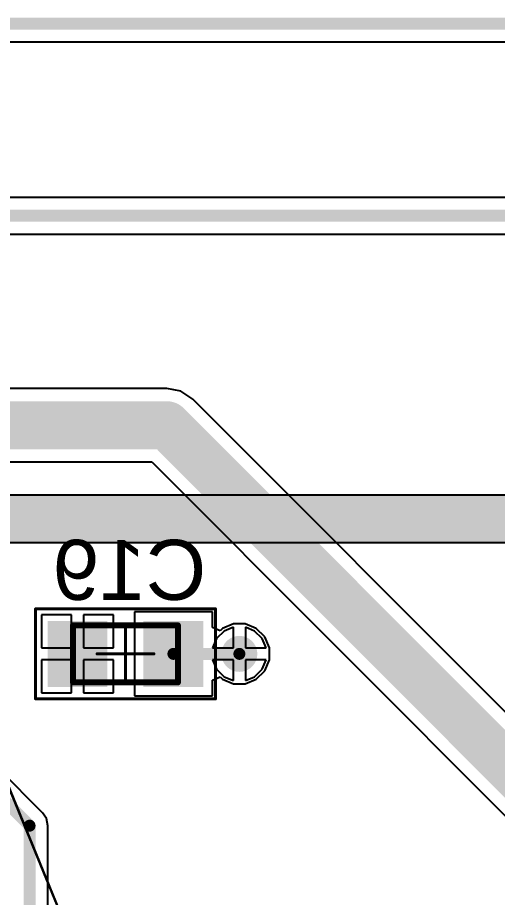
# Model space of a CAD drawing. Header units: inches. Extents: x -5 to 179, y -47 to 8.
# Drawn here: x 127.4 to 135.41, y -14.56 to 0.1 of the extents above; entities that cross this region are included whole.
import ezdxf

# ---------------------------------------------------------------- set-up
doc = ezdxf.new("R2010")
doc.units = ezdxf.units.IN
for name, color, linetype in [('Bottom 3D Body', 56, 'Continuous'), ('Bottom Courtyard', 56, 'Continuous'), ('Bottom Layer', 5, 'Continuous'), ('Bottom Overlay', 54, 'Continuous'), ('Bottom Paste', 16, 'Continuous'), ('Bottom Solder', 6, 'Continuous'), ('Keep-Out Layer', 6, 'Continuous'), ('Mechanical 1', 6, 'Continuous'), ('Top Layer', 1, 'Continuous'), ('Top Overlay', 2, 'Continuous'), ('Top Solder', 216, 'Continuous'), ('Via Holes', 16, 'Continuous')]:
    doc.layers.add(name, color=color, linetype=linetype)
doc.styles.add('Arial', font='', dxfattribs={"height": 0.2})
doc.styles.get('Arial').set_extended_font_data('Arial')

# ---------------------------------------------------------------- blocks, each defined once
blk = doc.blocks.new('CAPC0603_1608_55_N_B_983')
at = {"layer": 'Bottom Layer'}
for points in [[(-0.35, 0.5), (-0.35, -0.5), (-1.25, -0.5), (-1.25, 0.5)], [(1.25, 0.5), (1.25, -0.5), (0.35, -0.5), (0.35, 0.5)]]:
    blk.add_hatch(color=5, dxfattribs=at).paths.add_polyline_path(points)
at = {"layer": 'Bottom Paste'}
for points in [[(-0.35, 0.5), (-0.35, -0.5), (-1.25, -0.5), (-1.25, 0.5)], [(1.25, 0.5), (1.25, -0.5), (0.35, -0.5), (0.35, 0.5)]]:
    blk.add_hatch(color=16, dxfattribs=at).paths.add_polyline_path(points)
at = {"layer": 'Bottom Solder'}
for points in [[(-0.3, 0.55), (-0.3, -0.55), (-1.3, -0.55), (-1.3, 0.55)], [(1.3, 0.55), (1.3, -0.55), (0.3, -0.55), (0.3, 0.55)]]:
    blk.add_hatch(color=6, dxfattribs=at).paths.add_polyline_path(points)
at = {"layer": 'Bottom 3D Body'}
for points in [[(-0.875, 0.475, 0.1, 0.1, 0), (0.875, 0.475, 0.1, 0.1, 0)], [(-0.875, -0.475, 0.1, 0.1, 0), (-0.875, 0.475, 0.1, 0.1, 0)], [(0.875, -0.475, 0.1, 0.1, 0), (0.875, 0.475, 0.1, 0.1, 0)], [(-0.875, -0.475, 0.1, 0.1, 0), (0.875, -0.475, 0.1, 0.1, 0)]]:
    blk.add_lwpolyline(points, format="xyseb", dxfattribs=at)
for points in [[(-0.9, 0.475, 0.05, 0.05, 1), (-0.85, 0.475, 0.05, 0.05, 1)], [(-0.9, 0.475, 0.05, 0.05, 1), (-0.85, 0.475, 0.05, 0.05, 1)], [(0.85, 0.475, 0.05, 0.05, 1), (0.9, 0.475, 0.05, 0.05, 1)], [(0.85, 0.475, 0.05, 0.05, 1), (0.9, 0.475, 0.05, 0.05, 1)], [(-0.9, -0.475, 0.05, 0.05, 1), (-0.85, -0.475, 0.05, 0.05, 1)], [(-0.9, -0.475, 0.05, 0.05, 1), (-0.85, -0.475, 0.05, 0.05, 1)], [(0.85, -0.475, 0.05, 0.05, 1), (0.9, -0.475, 0.05, 0.05, 1)], [(0.85, -0.475, 0.05, 0.05, 1), (0.9, -0.475, 0.05, 0.05, 1)]]:
    blk.add_lwpolyline(points, format="xyseb", close=True, dxfattribs=at)
at = {"layer": 'Bottom Courtyard'}
for points in [[(-1.5, 0.75, 0.05, 0.05, 0), (1.5, 0.75, 0.05, 0.05, 0)], [(-1.5, -0.75, 0.05, 0.05, 0), (-1.5, 0.75, 0.05, 0.05, 0)], [(1.5, -0.75, 0.05, 0.05, 0), (1.5, 0.75, 0.05, 0.05, 0)], [(0, -0.475, 0.05, 0.05, 0), (0, 0.475, 0.05, 0.05, 0)], [(-0.475, 0, 0.05, 0.05, 0), (0.475, 0, 0.05, 0.05, 0)], [(-1.5, -0.75, 0.05, 0.05, 0), (1.5, -0.75, 0.05, 0.05, 0)]]:
    blk.add_lwpolyline(points, format="xyseb", dxfattribs=at)
for points in [[(-1.512, 0.75, 0.025, 0.025, 1), (-1.488, 0.75, 0.025, 0.025, 1)], [(-1.512, 0.75, 0.025, 0.025, 1), (-1.488, 0.75, 0.025, 0.025, 1)], [(1.488, 0.75, 0.025, 0.025, 1), (1.513, 0.75, 0.025, 0.025, 1)], [(1.488, 0.75, 0.025, 0.025, 1), (1.513, 0.75, 0.025, 0.025, 1)], [(-0.012, 0.475, 0.025, 0.025, 1), (0.013, 0.475, 0.025, 0.025, 1)], [(-0.487, 0, 0.025, 0.025, 1), (-0.462, 0, 0.025, 0.025, 1)], [(0.463, 0, 0.025, 0.025, 1), (0.488, 0, 0.025, 0.025, 1)], [(-0.012, -0.475, 0.025, 0.025, 1), (0.013, -0.475, 0.025, 0.025, 1)], [(-1.512, -0.75, 0.025, 0.025, 1), (-1.488, -0.75, 0.025, 0.025, 1)], [(-1.512, -0.75, 0.025, 0.025, 1), (-1.488, -0.75, 0.025, 0.025, 1)], [(1.488, -0.75, 0.025, 0.025, 1), (1.513, -0.75, 0.025, 0.025, 1)], [(1.488, -0.75, 0.025, 0.025, 1), (1.513, -0.75, 0.025, 0.025, 1)]]:
    blk.add_lwpolyline(points, format="xyseb", close=True, dxfattribs=at)

msp = doc.modelspace()

# ---------------------------------------------------------------- hatches: boundary and pattern name
at = {"layer": 'Bottom Layer'}
h = msp.add_hatch(color=5, dxfattribs=at)
edge = h.paths.add_edge_path()
edge.add_arc((131.1, -10.5), 0.3, 0, 360)
at = {"layer": 'Top Layer'}
h = msp.add_hatch(color=1, dxfattribs=at)
edge = h.paths.add_edge_path()
edge.add_arc((131.1, -10.5), 0.3, 0, 360)
at = {"layer": 'Via Holes'}
h = msp.add_hatch(color=7, dxfattribs=at)
edge = h.paths.add_edge_path()
edge.add_arc((131.1, -10.5), 0.15, 0, 360)

# ---------------------------------------------------------------- linework, layer by layer
at = {"layer": 'Bottom Layer'}
for p, q in [((101.86, -0.303), (146.6, -0.303)), ((142.6, -2.894), (111.5, -2.894)), ((111.627, -3.506), (142.473, -3.506)), ((129.89, -6.078), (118.205, -6.078)), ((130.124, -6.125), (129.89, -6.078)), ((130.323, -6.257), (130.124, -6.125)), ((145.158, -21.092), (130.323, -6.257)), ((118.205, -7.302), (129.637, -7.302)), ((129.637, -7.302), (144.113, -21.778)), ((130.65, -9.8), (129.35, -9.8)), ((129.35, -9.8), (129.35, -11.2)), ((130.65, -10.063), (130.65, -9.8)), ((128.3, -9.85), (127.8, -9.85)), ((127.8, -9.85), (127.8, -10.4)), ((128.3, -10.4), (128.3, -9.85)), ((129, -9.85), (128.5, -9.85)), ((128.5, -9.85), (128.5, -10.4)), ((129, -10.4), (129, -9.85)), ((130.777, -10.116), (130.65, -10.063)), ((130.817, -10.076), (130.777, -10.116)), ((131.001, -10), (130.817, -10.076)), ((131.199, -10), (131.001, -10)), ((131.383, -10.076), (131.199, -10)), ((131.524, -10.217), (131.383, -10.076)), ((131.6, -10.401), (131.524, -10.217)), ((127.8, -10.4), (128.3, -10.4)), ((128.5, -10.4), (129, -10.4)), ((131.6, -10.599), (131.6, -10.401)), ((128.3, -10.6), (127.8, -10.6)), ((127.8, -10.6), (127.8, -11.15)), ((128.3, -11.15), (128.3, -10.6)), ((129, -10.6), (128.5, -10.6)), ((128.5, -10.6), (128.5, -11.15)), ((129, -11.15), (129, -10.6)), ((131.524, -10.783), (131.6, -10.599)), ((131.383, -10.924), (131.524, -10.783)), ((130.65, -10.937), (130.777, -10.884)), ((130.65, -11.2), (130.65, -10.937)), ((130.777, -10.884), (130.817, -10.924)), ((130.817, -10.924), (131.001, -11)), ((131.199, -11), (131.383, -10.924)), ((131.001, -11), (131.199, -11)), ((127.8, -11.15), (128.3, -11.15)), ((128.5, -11.15), (129, -11.15)), ((129.35, -11.2), (130.65, -11.2))]:
    msp.add_line(p, q, dxfattribs=at)
for points in [[(111.5, -3.2, 0.2, 0.2, 0), (142.6, -3.2, 0.2, 0.2, 0)], [(117.605, -6.69, 0.8, 0.8, 0), (129.89, -6.69, 0.8, 0.8, 0)], [(129.89, -6.69, 0.8, 0.8, 0), (144.725, -21.525, 0.8, 0.8, 0)], [(130, -10.5, 0.2, 0.2, 0), (131.1, -10.5, 0.2, 0.2, 0)]]:
    msp.add_lwpolyline(points, format="xyseb", dxfattribs=at)
for points in [[(129.69, -6.69, 0.4, 0.4, 1), (130.09, -6.69, 0.4, 0.4, 1)], [(129.69, -6.69, 0.4, 0.4, 1), (130.09, -6.69, 0.4, 0.4, 1)], [(129.95, -10.5, 0.1, 0.1, 1), (130.05, -10.5, 0.1, 0.1, 1)], [(131.05, -10.5, 0.1, 0.1, 1), (131.15, -10.5, 0.1, 0.1, 1)]]:
    msp.add_lwpolyline(points, format="xyseb", close=True, dxfattribs=at)
at = {"layer": 'Keep-Out Layer'}
msp.add_lwpolyline([(-0.001, 0.003, 0.2, 0.2, 0), (173.332, 0.003, 0.2, 0.2, 0)], format="xyseb", dxfattribs=at)
at = {"layer": 'Mechanical 1'}
msp.add_lwpolyline([(120, -8.25, 0.8, 0.8, 0), (160.95, -8.25, 0.8, 0.8, 0)], format="xyseb", dxfattribs=at)
at = {"layer": 'Top Layer'}
for p, q in [((0.304, -0.303), (173.026, -0.303)), ((131, -10.054), (130.845, -10.119)), ((131, -10.4), (131, -10.054)), ((131.355, -10.119), (131.2, -10.054)), ((131.2, -10.054), (131.2, -10.4)), ((130.719, -10.245), (130.654, -10.4)), ((130.845, -10.119), (130.719, -10.245)), ((131.481, -10.245), (131.355, -10.119)), ((131.546, -10.4), (131.481, -10.245)), ((130.654, -10.4), (131, -10.4)), ((131.2, -10.4), (131.546, -10.4)), ((131, -10.6), (130.654, -10.6)), ((130.654, -10.6), (130.719, -10.755)), ((131, -10.946), (131, -10.6)), ((131.546, -10.6), (131.2, -10.6)), ((131.2, -10.6), (131.2, -10.946)), ((131.481, -10.755), (131.546, -10.6)), ((130.719, -10.755), (130.845, -10.881)), ((131.355, -10.881), (131.481, -10.755)), ((130.845, -10.881), (131, -10.946)), ((131.2, -10.946), (131.355, -10.881)), ((127.816, -13.147), (127.094, -12.425)), ((127.883, -13.246), (127.816, -13.147)), ((127.816, -13.147), (127.816, -13.147)), ((127.906, -13.363), (127.883, -13.246)), ((127.906, -15.208), (127.906, -13.363)), ((127.906, -13.363), (127.906, -13.363))]:
    msp.add_line(p, q, dxfattribs=at)
for points in [[(126.793, -12.556, 0.2, 0.2, 0), (127.6, -13.363, 0.2, 0.2, 0)], [(127.6, -15.208, 0.2, 0.2, 0), (127.6, -13.363, 0.2, 0.2, 0)]]:
    msp.add_lwpolyline(points, format="xyseb", dxfattribs=at)
msp.add_lwpolyline([(127.55, -13.363, 0.1, 0.1, 1), (127.65, -13.363, 0.1, 0.1, 1)], format="xyseb", close=True, dxfattribs=at)
msp.add_lwpolyline([(127.55, -13.363, 0.1, 0.1, 1), (127.65, -13.363, 0.1, 0.1, 1)], format="xyseb", close=True, dxfattribs=at)
at = {"layer": 'Top Overlay'}
msp.add_line((127.047, -12.225), (128.761, -16.397), dxfattribs=at)
at = {"layer": 'Top Solder'}
for p, q in [((133.732, -28.498), (123.735, -4.164)), ((125.293, -7.85), (138.606, -7.85)), ((138.94, -8.65), (125.578, -8.65))]:
    msp.add_line(p, q, dxfattribs=at)

# ---------------------------------------------------------------- block references
msp.add_blockref('CAPC0603_1608_55_N_B_983', (129.2, -10.5))

# ---------------------------------------------------------------- texts
at = {"layer": 'Bottom Overlay', "style": 'Arial', "text_generation_flag": 2}
msp.add_text('C19', height=1, dxfattribs=at).set_placement((130.55, -9.6))

doc.saveas('drawing.dxf')
